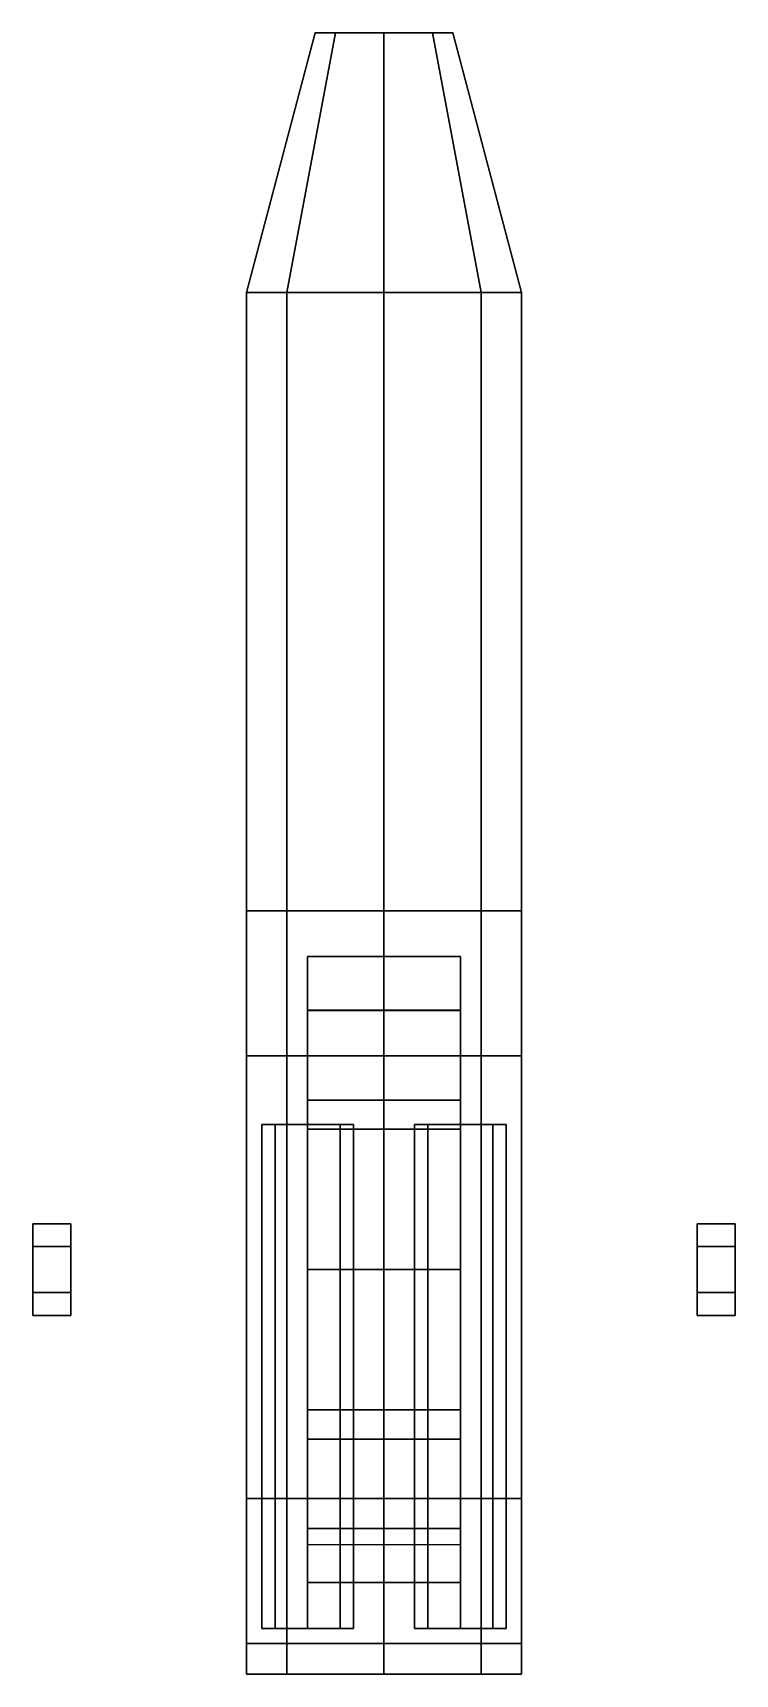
# Model space of a CAD drawing. Extents: x -0.46 to 0.46, y -0.53 to 1.62.
import ezdxf

# ---------------------------------------------------------------- set-up
doc = ezdxf.new("R2010")
doc.units = 0
doc.layers.add('SLEEVE', color=5, linetype='CONTINUOUS')

msp = doc.modelspace()

# ---------------------------------------------------------------- linework, layer by layer
at = {"layer": 'SLEEVE'}
for points in [[(-0.0636, 1.62, 0.1036), (-0.09, 1.62, 0.04), (-0.18, 1.28, 0.04), (-0.1273, 1.28, 0.1673)], [(-0.09, 1.62, 0.04), (-0.0636, 1.62, -0.0236), (-0.1273, 1.28, -0.0873), (-0.18, 1.28, 0.04)], [(0, 1.62, 0.13), (-0.0636, 1.62, 0.1036), (-0.1273, 1.28, 0.1673), (0, 1.28, 0.22)], [(-0.0636, 1.62, -0.0236), (0, 1.62, -0.05), (0, 1.28, -0.14), (-0.1273, 1.28, -0.0873)], [(0.0636, 1.62, 0.1036), (0, 1.62, 0.13), (0, 1.28, 0.22), (0.1273, 1.28, 0.1673)], [(0, 1.62, -0.05), (0.0636, 1.62, -0.0236), (0.1273, 1.28, -0.0873), (0, 1.28, -0.14)], [(0.09, 1.62, 0.04), (0.0636, 1.62, 0.1036), (0.1273, 1.28, 0.1673), (0.18, 1.28, 0.04)], [(0.0636, 1.62, -0.0236), (0.09, 1.62, 0.04), (0.18, 1.28, 0.04), (0.1273, 1.28, -0.0873)], [(-0.1273, 1.28, 0.1673), (-0.18, 1.28, 0.04), (-0.18, -0.53, 0.04), (-0.1273, -0.53, 0.1673)], [(-0.18, 1.28, 0.04), (-0.1273, 1.28, -0.0873), (-0.1273, -0.53, -0.0873), (-0.18, -0.53, 0.04)], [(-0.1273, 1.28, -0.0873), (0, 1.28, -0.14), (0, -0.53, -0.14), (-0.1273, -0.53, -0.0873)], [(0, 1.28, 0.22), (-0.1273, 1.28, 0.1673), (-0.1273, -0.53, 0.1673), (0, -0.53, 0.22)], [(0, 1.28, -0.14), (0.1273, 1.28, -0.0873), (0.1273, -0.53, -0.0873), (0, -0.53, -0.14)], [(0.1273, 1.28, 0.1673), (0, 1.28, 0.22), (0, -0.53, 0.22), (0.1273, -0.53, 0.1673)], [(0.18, 1.28, 0.04), (0.1273, 1.28, 0.1673), (0.1273, -0.53, 0.1673), (0.18, -0.53, 0.04)], [(0.1273, 1.28, -0.0873), (0.18, 1.28, 0.04), (0.18, -0.53, 0.04), (0.1273, -0.53, -0.0873)], [(-0.18, 0.47, -0.3), (-0.18, 0.28, -0.3), (-0.18, 0.28, 0.04), (-0.18, 0.47, 0.04)], [(0.18, 0.47, 0.04), (0.18, 0.47, -0.3), (-0.18, 0.47, -0.3), (-0.18, 0.47, 0.04)], [(0.18, 0.47, -0.3), (0.18, 0.28, -0.3), (-0.18, 0.28, -0.3), (-0.18, 0.47, -0.3)], [(0.18, 0.28, 0.04), (0.18, 0.28, -0.3), (0.18, 0.47, -0.3), (0.18, 0.47, 0.04)], [(0.1, 0.4101, -0.4101), (0.1, 0.222, -0.5359), (-0.1, 0.222, -0.5359), (-0.1, 0.4101, -0.4101)], [(-0.1, 0.41, -0.3), (-0.1, 0.4101, -0.4101), (-0.1, 0.3394, -0.3394), (-0.1, 0.34, -0.3)], [(-0.1, 0.4101, -0.4101), (-0.1, 0.222, -0.5359), (-0.1, 0.1837, -0.4435), (-0.1, 0.3394, -0.3394)], [(0.1, 0.41, -0.3), (0.1, 0.4101, -0.4101), (-0.1, 0.4101, -0.4101), (-0.1, 0.41, -0.3)], [(0.1, 0.34, -0.3), (0.1, 0.3394, -0.3394), (0.1, 0.4101, -0.4101), (0.1, 0.41, -0.3)], [(0.1, 0.3394, -0.3394), (0.1, 0.1837, -0.4435), (0.1, 0.222, -0.5359), (0.1, 0.4101, -0.4101)], [(-0.1, 0.34, -0.3), (-0.1, 0.3394, -0.3394), (0.1, 0.3394, -0.3394), (0.1, 0.34, -0.3)], [(-0.1, 0.3394, -0.3394), (-0.1, 0.1837, -0.4435), (0.1, 0.1837, -0.4435), (0.1, 0.3394, -0.3394)], [(-0.18, 0.28, 0.04), (-0.18, 0.28, -0.3), (0.18, 0.28, -0.3), (0.18, 0.28, 0.04)], [(-0.1, 0.222, -0.5359), (-0.1, 0, -0.58), (-0.1, 0, -0.48), (-0.1, 0.1837, -0.4435)], [(0.1, 0.222, -0.5359), (0.1, 0, -0.58), (-0.1, 0, -0.58), (-0.1, 0.222, -0.5359)], [(0.1, 0.1837, -0.4435), (0.1, 0, -0.48), (0.1, 0, -0.58), (0.1, 0.222, -0.5359)], [(-0.0576, 0.19, 0.2924), (-0.16, 0.19, 0.25), (-0.1424, 0.19, 0.2924), (-0.1, 0.19, 0.31)], [(-0.04, 0.19, 0.25), (-0.1424, 0.19, 0.2076), (-0.16, 0.19, 0.25), (-0.0576, 0.19, 0.2924)], [(-0.16, 0.19, 0.25), (-0.1424, 0.19, 0.2076), (-0.1424, -0.47, 0.2076), (-0.16, -0.47, 0.25)], [(-0.1424, 0.19, 0.2924), (-0.16, 0.19, 0.25), (-0.16, -0.47, 0.25), (-0.1424, -0.47, 0.2924)], [(-0.0576, 0.19, 0.2076), (-0.1, 0.19, 0.19), (-0.1424, 0.19, 0.2076), (-0.04, 0.19, 0.25)], [(-0.1424, 0.19, 0.2076), (-0.1, 0.19, 0.19), (-0.1, -0.47, 0.19), (-0.1424, -0.47, 0.2076)], [(-0.1, 0.19, 0.31), (-0.1424, 0.19, 0.2924), (-0.1424, -0.47, 0.2924), (-0.1, -0.47, 0.31)], [(-0.1, 0.19, 0.19), (-0.0576, 0.19, 0.2076), (-0.0576, -0.47, 0.2076), (-0.1, -0.47, 0.19)], [(-0.0576, 0.19, 0.2924), (-0.1, 0.19, 0.31), (-0.1, -0.47, 0.31), (-0.0576, -0.47, 0.2924)], [(-0.1, 0.1837, -0.4435), (-0.1, 0, -0.48), (0.1, 0, -0.48), (0.1, 0.1837, -0.4435)], [(-0.0576, 0.19, 0.2076), (-0.04, 0.19, 0.25), (-0.04, -0.47, 0.25), (-0.0576, -0.47, 0.2076)], [(-0.04, 0.19, 0.25), (-0.0576, 0.19, 0.2924), (-0.0576, -0.47, 0.2924), (-0.04, -0.47, 0.25)], [(0.16, 0.19, 0.25), (0.0576, 0.19, 0.2076), (0.04, 0.19, 0.25), (0.1424, 0.19, 0.2924)], [(0.1424, 0.19, 0.2924), (0.04, 0.19, 0.25), (0.0576, 0.19, 0.2924), (0.1, 0.19, 0.31)], [(0.04, 0.19, 0.25), (0.0576, 0.19, 0.2076), (0.0576, -0.47, 0.2076), (0.04, -0.47, 0.25)], [(0.0576, 0.19, 0.2924), (0.04, 0.19, 0.25), (0.04, -0.47, 0.25), (0.0576, -0.47, 0.2924)], [(0.1424, 0.19, 0.2076), (0.1, 0.19, 0.19), (0.0576, 0.19, 0.2076), (0.16, 0.19, 0.25)], [(0.0576, 0.19, 0.2076), (0.1, 0.19, 0.19), (0.1, -0.47, 0.19), (0.0576, -0.47, 0.2076)], [(0.1, 0.19, 0.31), (0.0576, 0.19, 0.2924), (0.0576, -0.47, 0.2924), (0.1, -0.47, 0.31)], [(0.1, 0.19, 0.19), (0.1424, 0.19, 0.2076), (0.1424, -0.47, 0.2076), (0.1, -0.47, 0.19)], [(0.1424, 0.19, 0.2924), (0.1, 0.19, 0.31), (0.1, -0.47, 0.31), (0.1424, -0.47, 0.2924)], [(0.1424, 0.19, 0.2076), (0.16, 0.19, 0.25), (0.16, -0.47, 0.25), (0.1424, -0.47, 0.2076)], [(0.16, 0.19, 0.25), (0.1424, 0.19, 0.2924), (0.1424, -0.47, 0.2924), (0.16, -0.47, 0.25)], [(-0.46, 0.03, 0.052), (-0.46, 0.06), (-0.46, 0.03, -0.052), (-0.46, -0.03, 0.052)], [(-0.41, 0.06), (-0.41, 0.03, -0.052), (-0.46, 0.03, -0.052), (-0.46, 0.06)], [(-0.41, 0.03, 0.052), (-0.41, 0.06), (-0.46, 0.06), (-0.46, 0.03, 0.052)], [(0.41, 0.03, -0.052), (0.41, 0.06), (0.46, 0.06), (0.46, 0.03, -0.052)], [(0.41, 0.06), (0.41, 0.03, 0.052), (0.46, 0.03, 0.052), (0.46, 0.06)], [(0.46, 0.03, -0.052), (0.46, 0.06), (0.46, 0.03, 0.052), (0.46, -0.03, -0.052)], [(-0.46, -0.03, 0.052), (-0.46, 0.03, -0.052), (-0.46, -0.03, -0.052), (-0.46, -0.06)], [(-0.41, 0.03, -0.052), (-0.41, -0.03, -0.052), (-0.46, -0.03, -0.052), (-0.46, 0.03, -0.052)], [(-0.41, -0.03, 0.052), (-0.41, 0.03, 0.052), (-0.46, 0.03, 0.052), (-0.46, -0.03, 0.052)], [(0.41, -0.03, -0.052), (0.41, 0.03, -0.052), (0.46, 0.03, -0.052), (0.46, -0.03, -0.052)], [(0.41, 0.03, 0.052), (0.41, -0.03, 0.052), (0.46, -0.03, 0.052), (0.46, 0.03, 0.052)], [(0.46, -0.03, -0.052), (0.46, 0.03, 0.052), (0.46, -0.03, 0.052), (0.46, -0.06)], [(-0.1, 0, -0.58), (-0.1, -0.222, -0.5359), (-0.1, -0.1837, -0.4435), (-0.1, 0, -0.48)], [(-0.1, 0, -0.48), (-0.1, -0.1837, -0.4435), (0.1, -0.1837, -0.4435), (0.1, 0, -0.48)], [(0.1, 0, -0.58), (0.1, -0.222, -0.5359), (-0.1, -0.222, -0.5359), (-0.1, 0, -0.58)], [(0.1, 0, -0.48), (0.1, -0.1837, -0.4435), (0.1, -0.222, -0.5359), (0.1, 0, -0.58)], [(-0.41, -0.03, -0.052), (-0.41, -0.06), (-0.46, -0.06), (-0.46, -0.03, -0.052)], [(-0.41, -0.06), (-0.41, -0.03, 0.052), (-0.46, -0.03, 0.052), (-0.46, -0.06)], [(0.41, -0.06), (0.41, -0.03, -0.052), (0.46, -0.03, -0.052), (0.46, -0.06)], [(0.41, -0.03, 0.052), (0.41, -0.06), (0.46, -0.06), (0.46, -0.03, 0.052)], [(-0.1, -0.222, -0.5359), (-0.1, -0.4101, -0.4101), (-0.1, -0.3394, -0.3394), (-0.1, -0.1837, -0.4435)], [(-0.1, -0.1837, -0.4435), (-0.1, -0.3394, -0.3394), (0.1, -0.3394, -0.3394), (0.1, -0.1837, -0.4435)], [(0.1, -0.1837, -0.4435), (0.1, -0.3394, -0.3394), (0.1, -0.4101, -0.4101), (0.1, -0.222, -0.5359)], [(0.1, -0.222, -0.5359), (0.1, -0.4101, -0.4101), (-0.1, -0.4101, -0.4101), (-0.1, -0.222, -0.5359)], [(0.18, -0.3, -0.3), (0.18, -0.49, -0.3), (-0.18, -0.49, -0.3), (-0.18, -0.3, -0.3)], [(0.18, -0.3, 0.04), (0.18, -0.3, -0.3), (-0.18, -0.3, -0.3), (-0.18, -0.3, 0.04)], [(-0.18, -0.3, -0.3), (-0.18, -0.49, -0.3), (-0.18, -0.49, 0.04), (-0.18, -0.3, 0.04)], [(0.18, -0.49, 0.04), (0.18, -0.49, -0.3), (0.18, -0.3, -0.3), (0.18, -0.3, 0.04)], [(-0.1, -0.3394, -0.3394), (-0.1, -0.36, -0.3), (0.1, -0.36, -0.3), (0.1, -0.3394, -0.3394)], [(-0.1, -0.4101, -0.4101), (-0.1, -0.41, -0.3), (-0.1, -0.36, -0.3), (-0.1, -0.3394, -0.3394)], [(0.1, -0.3394, -0.3394), (0.1, -0.36, -0.3), (0.1, -0.41, -0.3), (0.1, -0.4101, -0.4101)], [(0.1, -0.4101, -0.4101), (0.1, -0.41, -0.3), (-0.1, -0.41, -0.3), (-0.1, -0.4101, -0.4101)], [(-0.1, -0.47, 0.31), (-0.1424, -0.47, 0.2924), (-0.16, -0.47, 0.25), (-0.0576, -0.47, 0.2924)], [(-0.0576, -0.47, 0.2924), (-0.16, -0.47, 0.25), (-0.1424, -0.47, 0.2076), (-0.04, -0.47, 0.25)], [(-0.04, -0.47, 0.25), (-0.1424, -0.47, 0.2076), (-0.1, -0.47, 0.19), (-0.0576, -0.47, 0.2076)], [(0.1424, -0.47, 0.2924), (0.04, -0.47, 0.25), (0.0576, -0.47, 0.2076), (0.16, -0.47, 0.25)], [(0.1, -0.47, 0.31), (0.0576, -0.47, 0.2924), (0.04, -0.47, 0.25), (0.1424, -0.47, 0.2924)], [(0.16, -0.47, 0.25), (0.0576, -0.47, 0.2076), (0.1, -0.47, 0.19), (0.1424, -0.47, 0.2076)], [(-0.18, -0.49, 0.04), (-0.18, -0.49, -0.3), (0.18, -0.49, -0.3), (0.18, -0.49, 0.04)]]:
    msp.add_3dface(points, dxfattribs=at)

doc.saveas('drawing.dxf')
